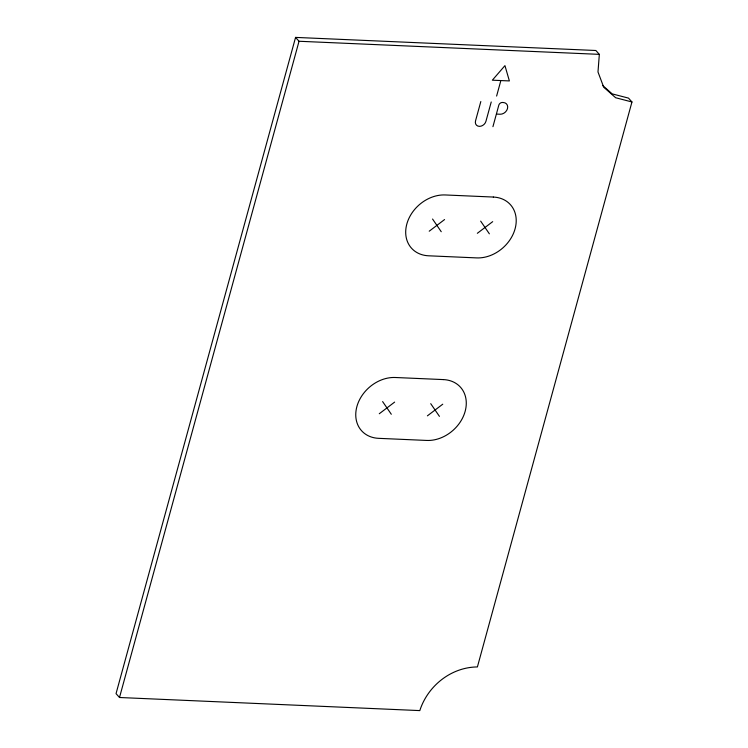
<?xml version="1.0" encoding="UTF-8"?>
<svg xmlns="http://www.w3.org/2000/svg" width="748" height="748" viewBox="0 0 748 748"><rect width="100%" height="100%" fill="white"/><g stroke="black" fill="none" stroke-linecap="round" stroke-linejoin="round"><path stroke-width="1.12" d="M599.335 54.361L597.989 71.976L603.72 87.207L615.641 97.736L631.957 101.971L477.402 666.936C451.138 667.16 427.744 685.879 419.806 710.6L119.502 697.501L116.043 693.639L295.563 37.4L595.866 50.499L599.335 54.361L299.032 41.262L295.563 37.4M119.502 697.501L299.032 41.262M480.824 101.532L475.532 120.867A5.909 4.694 -41.9 0 0 479.3 126.356A5.909 4.694 -41.9 0 0 485.938 121.326L491.23 101.98M496.616 96.062L500.861 80.56L509.379 80.934L504.947 65.637L492.343 80.186L500.262 80.532M492.932 126.683L498.804 105.197A3.198 2.543 -41.9 0 1 502.404 102.467L503.292 102.513A6.582 5.227 -41.9 0 1 507.481 108.628A6.582 5.227 -41.9 0 1 500.075 114.238L496.981 114.107M429.221 231.197L444.574 219.557M477.336 233.301L492.698 221.651M379.283 413.738L394.635 402.097M427.398 415.841L442.76 404.191M602.813 85.609L612.182 93.883L628.498 98.11L631.957 101.971M480.665 221.128L489.37 233.825M432.55 219.033L441.245 231.721M430.726 403.668L439.431 416.365M382.611 401.573L391.307 414.261M493.343 197.051L445.219 194.957A34.137 27.124 -41.9 0 0 406.819 224.063A34.137 27.124 -41.9 0 0 428.576 255.797L476.691 257.901A34.137 27.124 -41.9 0 0 515.091 228.785A34.137 27.124 -41.9 0 0 493.343 197.051M443.405 379.591L395.281 377.497A34.137 27.124 -41.9 0 0 356.88 406.603A34.137 27.124 -41.9 0 0 378.638 438.337L426.753 440.441A34.137 27.124 -41.9 0 0 465.153 411.335A34.137 27.124 -41.9 0 0 443.405 379.591"/></g></svg>
